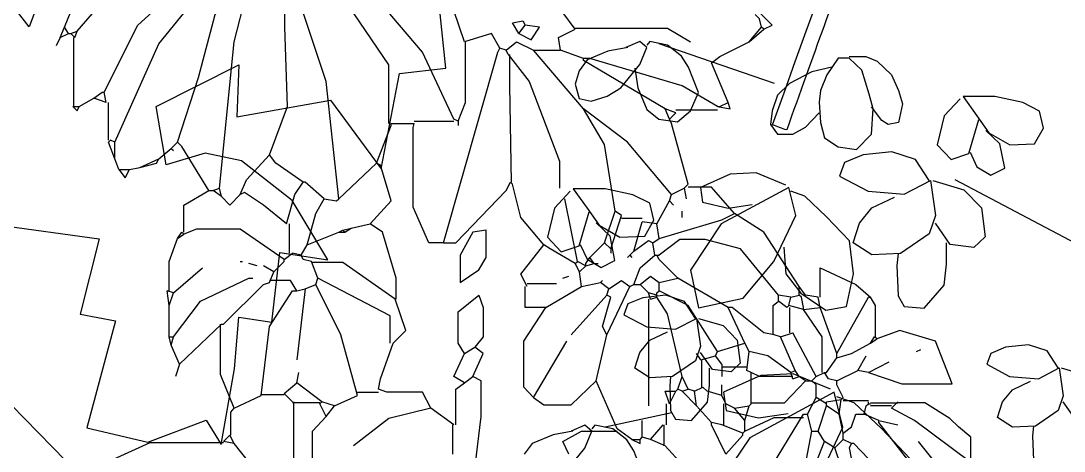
# Model space of a CAD drawing. Header units: metres. Extents: x 10 to 239, y 2 to 253.
# Drawn here: x 22.92 to 26.408, y 178.903 to 180.342 of the extents above; entities that cross this region are included whole.
import ezdxf

# ---------------------------------------------------------------- set-up
doc = ezdxf.new("R2010")
doc.units = ezdxf.units.M
doc.header["$MEASUREMENT"] = 0
doc.layers.add('1gris', color=254, linetype='Continuous')
doc.layers.add('1lianas', color=9, linetype='Continuous')
doc.layers.add('bloques ARBOLES', color=7, linetype='Continuous', true_color=0xb8d897)

# ---------------------------------------------------------------- blocks, each defined once
blk = doc.blocks.new('A$C3F3B40B0')
at = {"layer": 'bloques ARBOLES'}
for p, q in [((143.2, 1127.4), (116.7, 1122.5)), ((159.1, 1135.5), (140.5, 1127.4)), ((168.3, 1127.4), (159.1, 1135.5)), ((159.1, 1104.8), (168.3, 1127.4)), ((172.3, 1135.5), (168.3, 1130.6)), ((196.1, 1130.6), (172.3, 1135.5)), ((338.3, 1079.5), (184.7, 1132.6)), ((214.7, 1116.1), (196.1, 1130.6)), ((88.9, 1111.2), (78.3, 1096.7)), ((116.7, 1122.5), (88.9, 1111.2)), ((223.9, 1101.5), (214.7, 1116.1)), ((423, 1113.2), (408.1, 1091.2)), ((437.8, 1113.2), (423, 1113.2)), ((437.8, 1115.7), (460, 1115.7)), ((454.7, 1097.6), (437.8, 1113.2)), ((460, 1115.7), (474.8, 1109.3)), ((133.9, 1074), (159.1, 1104.8)), ((152.5, 1099.9), (156.4, 1074)), ((237.2, 1067.6), (223.9, 1101.5)), ((414.5, 1101.5), (388, 1095.1)), ((464.3, 1065.3), (454.7, 1097.6)), ((474.8, 1109.3), (493.9, 1091.2)), ((78.3, 1096.7), (73.1, 1078.9)), ((388, 1095.1), (358.4, 1079.5)), ((408.1, 1091.2), (399.7, 1070.5)), ((493.9, 1091.2), (503.4, 1070.5)), ((73.1, 1078.9), (78.3, 1059.5)), ((115.4, 1062.7), (133.9, 1074)), ((156.4, 1074), (168.3, 1045)), ((358.4, 1079.5), (342.5, 1064)), ((399.7, 1070.5), (397.6, 1055)), ((503.4, 1070.5), (508.7, 1052.4)), ((78.3, 1059.5), (94.2, 1056.3)), ((94.2, 1056.3), (115.4, 1062.7)), ((226.6, 1043.3), (237.2, 1067.6)), ((342.5, 1064), (335.1, 1043.3)), ((469.6, 1045.9), (464.3, 1065.3)), ((585.2, 1059.2), (564, 1036.6)), ((589.2, 1062.4), (607.7, 1036.6)), ((631.5, 1062.4), (589.2, 1062.4)), ((668.6, 1054.3), (631.5, 1062.4)), ((168.3, 1045), (184.2, 1032)), ((209.4, 1028.8), (226.6, 1043.3)), ((335.1, 1043.3), (333, 1025.2)), ((397.6, 1055), (399.7, 1027.8)), ((481.2, 1030.4), (467.4, 1048.5)), ((467.4, 1012.3), (469.6, 1045.9)), ((508.7, 1052.4), (503.4, 1027.8)), ((691.1, 1043), (668.6, 1054.3)), ((696.4, 1020.4), (691.1, 1043)), ((184.2, 1032), (209.4, 1028.8)), ((379.6, 1021.4), (397.6, 1040.8)), ((399.7, 1027.8), (405, 1007.1)), ((489.7, 1025.2), (481.2, 1030.4)), ((503.4, 1027.8), (489.7, 1025.2)), ((564, 1036.6), (554.8, 997.8)), ((597.1, 986.5), (610.4, 1031.7)), ((607.7, 1036.6), (623.6, 1013.9)), ((333, 1025.2), (342.5, 1012.3)), ((362.6, 1012.3), (379.6, 1021.4)), ((638.2, 999.4), (619.6, 1017.2)), ((623.6, 1013.9), (651.4, 997.8)), ((684.5, 999.4), (696.4, 1020.4)), ((342.5, 1012.3), (362.6, 1012.3)), ((405, 1007.1), (423, 995.5)), ((447.3, 991.6), (467.4, 1012.3)), ((423, 995.5), (447.3, 991.6)), ((494.5, 988.7), (456.4, 984.7)), ((525.9, 978.6), (494.5, 988.7)), ((554.8, 997.8), (573.3, 978.4)), ((573.3, 978.4), (597.1, 986.5)), ((598.5, 988.1), (607.7, 968.7)), ((644.8, 967.1), (638.2, 999.4)), ((651.4, 997.8), (684.5, 999.4)), ((431.6, 974.6), (425, 956.4)), ((456.4, 984.7), (431.6, 974.6)), ((544.1, 950.3), (525.9, 978.6)), ((279.3, 958.9), (239.6, 941.1)), ((313.8, 960.5), (279.3, 958.9)), ((353.5, 944.3), (313.8, 960.5)), ((607.7, 968.7), (626.2, 957.4)), ((626.2, 957.4), (644.8, 967.1)), ((425, 956.4), (463.1, 936.2)), ((511, 932.2), (545.8, 950.3)), ((545.8, 950.3), (552.4, 903.9)), ((549.1, 950.3), (590.4, 938.2)), ((817.9, 824.8), (578.6, 951.5)), ((66.4, 936.4), (45.3, 913.7)), ((70.4, 939.6), (88.9, 913.7)), ((112.8, 939.6), (70.4, 939.6)), ((149.8, 931.5), (112.8, 939.6)), ((172.3, 920.2), (149.8, 931.5)), ((239.6, 941.1), (242.3, 921.7)), ((357.4, 941.1), (267.4, 892.6)), ((366.7, 903.9), (357.4, 941.1)), ((378.6, 929.8), (360.1, 936.2)), ((463.1, 936.2), (511, 932.2)), ((590.4, 938.2), (613.6, 914)), ((177.6, 897.6), (172.3, 920.2)), ((242.3, 921.7), (276.7, 913.6)), ((276.7, 913.6), (308.5, 918.5)), ((407.7, 902.3), (378.6, 929.8)), ((468, 914), (497.8, 928.1)), ((45.3, 913.7), (36, 874.9)), ((78.3, 863.6), (91.6, 908.9)), ((88.9, 913.7), (104.8, 891.1)), ((337.6, 842.5), (366.7, 903.9)), ((451.5, 893.8), (468, 914)), ((552.4, 903.9), (544.1, 879.6)), ((613.6, 914), (618.6, 875.6)), ((119.4, 876.6), (100.8, 894.3)), ((104.8, 891.1), (132.6, 874.9)), ((165.7, 876.6), (177.6, 897.6)), ((267.4, 892.6), (226.4, 831.2)), ((438.2, 870), (407.7, 902.3)), ((443.2, 867.5), (451.5, 893.8)), ((572.2, 865.5), (552.4, 893.8)), ((36, 874.9), (54.5, 855.6)), ((126, 844.2), (119.4, 876.6)), ((132.6, 874.9), (165.7, 876.6)), ((544.1, 879.6), (506.1, 853.4)), ((618.6, 875.6), (603.7, 861.5)), ((54.5, 855.6), (78.3, 863.6)), ((79.7, 865.3), (88.9, 845.9)), ((350.8, 861.9), (353.5, 826.3)), ((443.5, 826.3), (438.2, 870)), ((468, 851.4), (443.2, 867.5)), ((567.3, 839.2), (567.3, 867.5)), ((603.7, 861.5), (572.2, 865.5)), ((506.1, 853.4), (468, 851.4)), ((502.8, 853.4), (501.1, 837.2)), ((88.9, 845.9), (107.5, 834.5)), ((107.5, 834.5), (126, 844.2)), ((296.6, 794), (337.6, 842.5)), ((501.1, 837.2), (502.8, 796.8)), ((564, 811), (567.3, 839.2)), ((226.4, 831.2), (237, 781.1)), ((353.5, 826.3), (373.3, 800.5)), ((434.2, 782.7), (443.5, 826.3)), ((537.5, 780.6), (564, 811)), ((163, 794.5), (143.2, 786.4)), ((193.5, 797.7), (163, 794.5)), ((218.6, 789.6), (193.5, 797.7)), ((237, 781.1), (296.6, 794)), ((373.3, 800.5), (406.4, 777.9)), ((502.8, 796.8), (511, 782.7)), ((143.2, 786.4), (137.9, 771.8)), ((233.2, 767), (218.6, 789.6)), ((406.4, 777.9), (434.2, 782.7)), ((511, 782.7), (537.5, 780.6)), ((137.9, 771.8), (168.3, 755.7)), ((206.7, 752.4), (234.5, 767)), ((234.5, 767), (239.8, 729.8)), ((237.2, 767), (270.2, 757.3)), ((168.3, 755.7), (206.7, 752.4)), ((270.2, 757.3), (288.8, 737.9)), ((159.1, 721.7), (172.3, 737.9)), ((172.3, 737.9), (196.1, 749.2)), ((288.8, 737.9), (292.7, 707.2)), ((239.8, 729.8), (233.2, 710.4)), ((645.8, 728.5), (626, 720.4)), ((676.3, 731.8), (645.8, 728.5)), ((701.4, 723.7), (676.3, 731.8)), ((716, 701.1), (701.4, 723.7)), ((152.5, 700.7), (159.1, 721.7)), ((233.2, 710.4), (202.7, 689.4)), ((255.7, 699.1), (239.8, 721.7)), ((626, 720.4), (620.7, 705.9)), ((172.3, 687.8), (152.5, 700.7)), ((251.7, 678.1), (251.7, 700.7)), ((280.8, 695.9), (255.7, 699.1)), ((292.7, 707.2), (280.8, 695.9)), ((620.7, 705.9), (651.1, 689.7)), ((689.5, 686.5), (717.3, 701.1)), ((717.3, 701.1), (722.6, 663.9)), ((719.9, 701.1), (753, 691.4)), ((202.7, 689.4), (172.3, 687.8)), ((200.1, 689.4), (198.8, 676.5)), ((320.2, 691), (270.6, 668.7)), ((363.2, 693), (320.2, 691)), ((412.8, 672.8), (363.2, 693)), ((651.1, 689.7), (689.5, 686.5)), ((655.1, 672), (678.9, 683.3)), ((198.8, 676.5), (200.1, 644.2)), ((249.1, 655.5), (251.7, 678.1)), ((270.6, 668.7), (273.9, 644.5)), ((417.8, 668.7), (305.3, 608.1)), ((429.4, 622.3), (417.8, 668.7)), ((641.9, 655.8), (655.1, 672)), ((227.9, 631.2), (249.1, 655.5)), ((444.3, 654.6), (421.1, 662.7)), ((480.7, 620.3), (444.3, 654.6)), ((635.2, 634.8), (641.9, 655.8)), ((722.6, 663.9), (716, 644.5)), ((738.5, 633.2), (722.6, 655.8)), ((201.7, 641.3), (112.8, 621.9)), ((200.1, 644.2), (206.7, 632.9)), ((273.9, 644.5), (316.9, 634.4)), ((316.9, 634.4), (356.6, 640.5)), ((716, 644.5), (685.5, 623.5)), ((206.7, 632.9), (227.9, 631.2)), ((655.1, 621.9), (635.2, 634.8)), ((43.7, 611.8), (15.9, 600.5)), ((70.1, 616.7), (43.7, 611.8)), ((86, 624.8), (67.5, 616.7)), ((95.3, 616.7), (86, 624.8)), ((86, 594.1), (95.3, 616.7)), ((99.3, 624.8), (95.3, 619.9)), ((123.1, 619.9), (99.3, 624.8)), ((141.6, 605.4), (123.1, 619.9)), ((393, 545.5), (429.4, 622.3)), ((518.7, 579.9), (480.7, 620.3)), ((685.5, 623.5), (655.1, 621.9)), ((682.9, 623.5), (681.6, 610.6)), ((15.9, 600.5), (5.3, 586)), ((150.9, 590.8), (141.6, 605.4)), ((305.3, 608.1), (254, 531.4)), ((681.6, 610.6), (682.9, 578.2)), ((60.9, 563.4), (86, 594.1)), ((164.1, 556.9), (150.9, 590.8))]:
    blk.add_line(p, q, dxfattribs=at)
blk = doc.blocks.new('A$C1A515F75')
at = {"linetype": 'Continuous'}
for points in [[(913.01, 927.69), (892.84, 977.19), (869.01, 1006.52)], [(902, 924.02), (856.17, 977.19), (801.17, 1004.69)], [(571.99, 847.02), (599.48, 905.69), (639.82, 953.35), (685.67, 984.52)], [(628.83, 843.35), (628.83, 894.68), (674.68, 962.52), (694.84, 973.52)], [(869.01, 826.85), (830.49, 913.02), (782.83, 971.69)], [(878.17, 870.85), (848.85, 929.52), (808.49, 966.19), (792.01, 975.35)], [(672.82, 777.35), (683.83, 880.02), (704, 940.52), (713.16, 964.35)], [(813.99, 826.85), (795.68, 883.69), (781, 938.68), (760.84, 964.35)], [(733.32, 815.85), (717.75, 858.02), (720.04, 927.69), (720.04, 958.85)], [(777.32, 786.52), (764.5, 914.85), (753.49, 957.02)], [(300.66, 925.85), (293.33, 929.52), (306.17, 942.35)], [(465.67, 925.85), (476.68, 940.52), (471.16, 944.19)], [(562.81, 914.85), (571.99, 942.35)], [(302.51, 927.69), (304.32, 935.02), (308.01, 938.68)], [(515.16, 922.19), (520.68, 931.35), (511.5, 933.19), (509.66, 929.52)], [(300.66, 925.85), (302.51, 927.69)], [(313.5, 914.85), (300.66, 925.85)], [(313.5, 914.85), (302.51, 927.69)], [(465.67, 926.77), (384.98, 926.77), (364.82, 914.85)], [(478.49, 907.52), (480.34, 918.52), (465.67, 925.85)], [(515.16, 922.19), (504.17, 916.69), (496.85, 927.69), (509.66, 929.52)], [(515.16, 922.19), (509.66, 929.52)], [(903.83, 918.52), (902, 924.02)], [(907.49, 922.19), (902, 924.02)], [(909.35, 922.19), (913.01, 927.69)], [(916.67, 918.52), (913.01, 927.69)], [(331.83, 861.69), (346.5, 896.52), (339.18, 902.02), (313.5, 914.85)], [(526.17, 907.52), (517.01, 914.85), (502.32, 907.52)], [(531.66, 909.35), (538.99, 922.19), (562.81, 914.85)], [(568.33, 845.19), (561.91, 861.69), (561.91, 914.85)], [(903.83, 918.52), (907.49, 922.19)], [(904.76, 858.02), (904.76, 918.52)], [(909.35, 922.19), (907.49, 922.19)], [(916.67, 918.52), (909.35, 922.19)], [(916.67, 918.52), (920.33, 911.19)], [(458.32, 856.19), (502.32, 907.52)], [(458.32, 900.19), (478.49, 907.52)], [(502.32, 907.52), (478.49, 907.52)], [(524.34, 903.85), (526.17, 907.52)], [(526.17, 907.52), (531.66, 909.35)], [(581.17, 738.86), (533.49, 905.69), (531.66, 909.35)], [(340.99, 858.02), (372.16, 876.36), (452.83, 900.19), (458.32, 900.19)], [(386.84, 856.19), (458.32, 898.35), (458.32, 900.19)], [(524.34, 903.85), (506, 880.02), (479.42, 810.35), (479.42, 786.52)], [(521.58, 792.02), (522.97, 876.36), (522.97, 903.85)], [(876.34, 861.69), (878.17, 870.85)], [(887.33, 865.35), (880, 870.85), (878.17, 870.85)], [(340.99, 858.02), (330, 856.19), (331.83, 861.69)], [(339.18, 858.02), (331.83, 861.69)], [(874.48, 828.69), (874.48, 861.69)], [(876.34, 861.69), (887.33, 865.35)], [(900.17, 858.02), (887.33, 865.35)], [(340.99, 858.02), (339.18, 858.02)], [(377.66, 855.27), (340.99, 855.27)], [(377.66, 852.52), (386.84, 856.19)], [(383.17, 847.02), (377.66, 852.52)], [(381.32, 781.02), (419.84, 826.85), (458.32, 856.19)], [(383.17, 847.02), (386.84, 856.19)], [(430.83, 766.35), (440.01, 825.02), (458.32, 856.19)], [(905.66, 858.02), (900.17, 858.02)], [(905.66, 858.02), (902, 854.35), (900.17, 858.02)], [(366.67, 790.19), (381.32, 843.35), (383.17, 847.02)], [(568.33, 845.19), (571.99, 847.02)], [(568.33, 845.19), (568.33, 841.52)], [(606.83, 845.19), (571.99, 845.19)], [(581.17, 738.86), (594.01, 738.86), (607.74, 770.02), (607.74, 839.69), (606.83, 843.35)], [(627, 843.35), (606.83, 843.35)], [(639.82, 808.52), (627, 841.52), (627, 843.35)], [(786.5, 784.69), (810.32, 823.19), (813.99, 826.85)], [(819.5, 821.35), (813.99, 826.85)], [(869.01, 812.19), (874.48, 826.85), (872.68, 828.69)], [(869.01, 826.85), (872.68, 828.69)], [(869.01, 812.19), (869.01, 826.85)], [(704, 792.02), (727.83, 808.52), (733.32, 815.85)], [(759.01, 781.02), (753.49, 793.85), (733.32, 815.85)], [(819.5, 821.35), (817.65, 819.52)], [(830.49, 812.19), (819.5, 821.35)], [(645.33, 755.35), (627, 775.52), (636.15, 806.69), (639.82, 808.52)], [(672.82, 777.35), (639.82, 808.52)], [(846.99, 804.85), (830.49, 812.19)], [(846.99, 804.85), (832.34, 808.52), (830.49, 812.19)], [(856.17, 803.02), (846.99, 804.85)], [(865.33, 803.02), (869.01, 812.19)], [(865.33, 803.02), (856.17, 803.02)], [(865.33, 803.02), (859.84, 795.69), (856.17, 803.02)], [(326.34, 764.52), (346.5, 787.44), (366.67, 787.44)], [(370.33, 786.52), (366.67, 790.19)], [(370.33, 786.52), (368.5, 777.35)], [(381.32, 781.02), (370.33, 786.52)], [(493.16, 737.02), (513.33, 760.85), (520.68, 790.19), (522.48, 792.02)], [(581.17, 738.86), (570.16, 738.86), (526.17, 784.69), (522.48, 792.02)], [(685.67, 777.35), (702.17, 792.02), (704, 792.02)], [(718.67, 755.35), (711.35, 781.02), (704, 792.02)], [(775.51, 779.19), (777.32, 786.52)], [(782.83, 784.69), (777.32, 786.52)], [(383.17, 775.52), (381.32, 781.02)], [(463.84, 722.35), (474.83, 777.35)], [(685.67, 777.35), (674.68, 775.52), (672.82, 777.35)], [(700.31, 737.02), (692.99, 764.52), (685.67, 777.35)], [(718.67, 755.35), (738.84, 771.85), (755.34, 782.85), (759.01, 781.02)], [(775.51, 779.19), (768.16, 771.85), (759.01, 781.02)], [(775.51, 779.19), (782.83, 784.69)], [(786.5, 784.69), (782.83, 784.69)], [(808.49, 748.02), (808.49, 771.85), (786.5, 784.69)], [(383.17, 775.52), (379.51, 771.85)], [(394.16, 755.35), (383.17, 775.52)], [(269.5, 700.35), (300.66, 748.02), (326.34, 764.52)], [(392.33, 742.52), (337.33, 759.02), (326.34, 764.52)], [(372.16, 760.85), (372.16, 766.35)], [(407, 759.94), (425.31, 759.94)], [(425.31, 762.69), (430.83, 766.35)], [(434.49, 733.35), (425.31, 762.69)], [(440.01, 738.86), (430.83, 766.35)], [(392.33, 742.52), (394.16, 755.35)], [(394.16, 755.35), (407, 757.18)], [(414.33, 731.52), (407, 757.18)], [(566.5, 704.02), (550, 715.02), (543.58, 726.02), (543.58, 749.85), (555.49, 748.02), (566.5, 727.85), (566.5, 704.02)], [(622.41, 689.35), (622.41, 707.69), (634.35, 748.02), (645.33, 755.35)], [(661.84, 751.69), (645.33, 755.35)], [(667.33, 748.02), (661.84, 751.69)], [(669.16, 749.85), (661.84, 751.69)], [(667.33, 748.02), (669.16, 749.85)], [(672.82, 748.02), (669.16, 749.85)], [(715.91, 729.69), (715.91, 755.35)], [(720.5, 724.19), (759.01, 750.77), (797.48, 750.77), (808.49, 746.19)], [(287.82, 693.02), (320.82, 733.35), (352, 741.6), (373.99, 741.6), (392.33, 727.85)], [(397.82, 738.86), (392.33, 742.52)], [(414.33, 731.52), (401.48, 740.69), (397.82, 738.86)], [(672.82, 748.02), (667.33, 748.02)], [(700.31, 737.02), (672.82, 748.02)], [(808.49, 746.19), (810.32, 748.02)], [(813.99, 742.52), (808.49, 746.19)], [(813.99, 742.52), (810.32, 748.02)], [(821.33, 696.69), (821.33, 722.35), (813.99, 742.52)], [(395.99, 727.85), (397.82, 738.86)], [(417.99, 727.85), (414.33, 731.52)], [(434.49, 733.35), (440.01, 738.86)], [(434.49, 733.35), (434.49, 729.69)], [(452.83, 726.02), (440.01, 738.86)], [(465.67, 720.52), (487.67, 733.35), (493.16, 737.02)], [(507.83, 700.35), (513.33, 711.35), (493.16, 737.02)], [(705.83, 727.85), (700.31, 737.02)], [(375.83, 707.69), (392.33, 724.19), (394.16, 727.85)], [(394.16, 727.85), (392.33, 727.85)], [(395.99, 727.85), (394.16, 727.85)], [(414.33, 702.19), (408.83, 716.85), (395.99, 727.85)], [(417.99, 727.85), (416.18, 726.02)], [(417.99, 727.85), (419.84, 726.02)], [(449.17, 720.52), (452.83, 726.02)], [(456.51, 720.52), (452.83, 726.02)], [(456.51, 718.69), (463.84, 722.35)], [(465.67, 720.52), (463.84, 722.35)], [(691.16, 707.69), (696.65, 722.35)], [(696.65, 722.35), (704, 724.19), (705.83, 727.85)], [(705.83, 727.85), (713.16, 729.69)], [(720.5, 724.19), (713.16, 729.69)], [(729.66, 713.19), (720.5, 722.35), (720.5, 724.19)], [(759.01, 722.35), (757.15, 722.35)], [(251.17, 691.19), (251.17, 716.85), (219.99, 702.19), (207.15, 691.19)], [(449.17, 720.52), (445.5, 720.52)], [(456.51, 718.69), (449.17, 720.52)], [(456.51, 718.69), (456.51, 720.52)], [(461.98, 713.19), (456.51, 718.69)], [(460.18, 700.35), (461.98, 713.19)], [(461.98, 713.19), (465.67, 720.52)], [(623.34, 689.35), (669.16, 721.44), (696.65, 721.44)], [(729.66, 713.19), (738.84, 718.69)], [(733.32, 704.02), (729.66, 713.19)], [(744.33, 718.69), (751.68, 720.52)], [(817.65, 694.86), (792.01, 716.85)], [(331.83, 682.02), (375.83, 707.69)], [(392.33, 704.02), (375.83, 707.69)], [(408.83, 702.19), (399.68, 709.52), (392.33, 704.02)], [(392.33, 696.69), (392.33, 704.02)], [(436.35, 698.52), (425.31, 705.85), (417.99, 700.35)], [(436.35, 698.52), (443.67, 704.02)], [(443.67, 704.02), (441.82, 705.85)], [(460.18, 700.35), (443.67, 704.02)], [(476.68, 707.69), (471.16, 709.52)], [(627.9, 650.85), (627.9, 674.69), (691.16, 707.69)], [(692.99, 702.19), (691.16, 707.69)], [(709.49, 696.69), (715.01, 705.85), (733.32, 705.85)], [(773.65, 667.35), (738.84, 702.19), (733.32, 704.02)], [(817.65, 656.35), (793.82, 687.52), (751.68, 707.69), (747.99, 707.69)], [(253, 691.19), (263.99, 693.02), (269.5, 700.35)], [(269.5, 693.02), (269.5, 700.35)], [(340.99, 643.52), (366.67, 683.85), (392.33, 696.69)], [(394.16, 694.86), (392.33, 696.69)], [(394.16, 693.02), (401.48, 694.86)], [(394.16, 693.02), (394.16, 694.86)], [(399.68, 689.35), (401.48, 694.86)], [(401.48, 694.86), (408.83, 702.19)], [(414.33, 702.19), (408.83, 702.19)], [(417.99, 700.35), (414.33, 702.19)], [(438.16, 658.19), (417.99, 700.35)], [(438.16, 693.02), (436.35, 698.52)], [(491.33, 682.02), (460.18, 700.35)], [(507.83, 703.1), (482.15, 703.1)], [(491.33, 682.02), (509.66, 682.02), (509.66, 700.35)], [(656.32, 605.02), (670.99, 658.19), (692.99, 702.19)], [(702.17, 698.52), (692.99, 702.19)], [(709.49, 696.69), (702.17, 698.52)], [(702.17, 698.52), (709.49, 636.19)], [(740.67, 605.02), (733.32, 665.52), (713.16, 696.69), (709.49, 696.69)], [(817.65, 694.86), (823.17, 696.69)], [(821.33, 683.85), (817.65, 694.86)], [(821.33, 683.85), (823.17, 696.69)], [(202.59, 656.35), (202.59, 683.85), (207.15, 691.19)], [(236.5, 641.69), (209.01, 691.19), (207.15, 691.19)], [(251.17, 682.02), (253, 691.19)], [(265.84, 682.02), (267.65, 691.19), (269.5, 693.02)], [(276.83, 691.19), (269.5, 693.02)], [(276.83, 691.19), (287.82, 693.02)], [(278.68, 683.85), (276.83, 691.19)], [(280.49, 682.02), (287.82, 687.52)], [(287.82, 687.52), (287.82, 693.02)], [(292.4, 658.19), (292.4, 683.85), (287.82, 687.52)], [(372.16, 621.52), (384.98, 676.52), (394.16, 691.19)], [(394.16, 691.19), (394.16, 693.02)], [(399.68, 689.35), (394.16, 691.19)], [(401.48, 689.35), (401.48, 595.85)], [(438.16, 658.19), (441.82, 665.52), (434.49, 691.19), (438.16, 693.02)], [(438.16, 693.02), (469.33, 658.19)], [(562.81, 641.69), (568.33, 650.85), (568.33, 678.35), (550, 693.02), (546.33, 682.02), (546.33, 656.35), (553.66, 647.19)], [(625.17, 650.85), (614.18, 661.85), (623.34, 689.35)], [(236.5, 641.69), (251.17, 682.02)], [(249.34, 625.19), (249.34, 656.35), (265.84, 680.19)], [(265.84, 680.19), (251.17, 682.02)], [(265.84, 680.19), (278.68, 683.85)], [(265.84, 680.19), (265.84, 682.02)], [(277.76, 660.02), (277.76, 682.02)], [(280.49, 682.02), (278.68, 683.85)], [(291.5, 658.19), (300.66, 660.02), (328.17, 682.02), (331.83, 682.02)], [(317.16, 650.85), (331.83, 682.02)], [(502.32, 603.19), (510.57, 612.35), (510.57, 652.69), (491.33, 682.02)], [(821.33, 656.35), (821.33, 683.85)], [(764.5, 594.02), (776.41, 623.35), (776.41, 667.35)], [(812.18, 632.52), (775.51, 667.35), (773.65, 667.35)], [(209.01, 625.19), (179.66, 615.1), (135.67, 615.1), (150.32, 652.69), (181.52, 661.85), (201.68, 654.52)], [(254.83, 621.52), (275, 660.02)], [(286.01, 656.35), (275, 660.02)], [(286.01, 656.35), (291.5, 658.19)], [(447.34, 617.85), (438.16, 658.19)], [(201.68, 654.52), (203.49, 656.35)], [(207.15, 650.85), (201.68, 654.52)], [(207.15, 650.85), (203.49, 656.35)], [(236.5, 638.02), (223.65, 641.69), (207.15, 650.85)], [(273.17, 627.02), (286.01, 656.35)], [(313.5, 643.52), (317.16, 650.85)], [(340.99, 643.52), (317.16, 650.85)], [(502.32, 603.19), (472.99, 652.69)], [(638.01, 610.52), (636.15, 619.68), (625.17, 650.85)], [(812.18, 632.52), (819.5, 649.02)], [(819.5, 649.02), (817.65, 656.35)], [(821.33, 656.35), (817.65, 656.35)], [(819.5, 649.02), (821.33, 656.35)], [(166.82, 643.52), (163.16, 645.35)], [(218.16, 627.02), (210.84, 639.85)], [(236.5, 638.02), (236.5, 641.69)], [(276.83, 625.19), (296.99, 639.85), (313.5, 643.52)], [(315.33, 627.02), (313.5, 643.52)], [(337.33, 632.52), (342.84, 639.85)], [(342.84, 639.85), (340.99, 643.52)], [(355.66, 636.19), (342.84, 639.85)], [(355.66, 636.19), (359.35, 641.69)], [(555.49, 621.52), (546.33, 641.69), (553.66, 647.19)], [(562.81, 641.69), (553.66, 647.19)], [(562.81, 616.02), (571.99, 621.52), (562.81, 641.69)], [(209.01, 625.19), (190.67, 634.35)], [(245.68, 625.19), (236.5, 638.02)], [(337.33, 632.52), (337.33, 621.52)], [(354.76, 612.35), (354.76, 636.19)], [(812.18, 632.52), (815.84, 621.52)], [(209.01, 625.19), (218.16, 627.02)], [(236.5, 617.85), (218.16, 627.02)], [(236.5, 617.85), (243.82, 619.68), (247.48, 625.19)], [(247.48, 625.19), (245.68, 625.19)], [(254.83, 621.52), (247.48, 625.19)], [(258.49, 617.85), (254.83, 621.52)], [(263.99, 617.85), (269.5, 621.52)], [(269.5, 621.52), (273.17, 627.02)], [(275, 619.68), (269.5, 621.52)], [(276.83, 625.19), (273.17, 627.02)], [(275, 621.52), (304.32, 621.52), (311.67, 625.19)], [(275, 619.68), (276.83, 625.19)], [(311.67, 625.19), (315.33, 627.02)], [(311.67, 597.69), (311.67, 625.19)], [(315.33, 629.77), (337.33, 629.77)], [(366.67, 610.52), (372.16, 621.52)], [(375.83, 610.52), (372.16, 621.52)], [(555.49, 526.18), (548.17, 586.69), (548.17, 617.85), (555.49, 621.52)], [(562.81, 616.02), (555.49, 621.52)], [(709.49, 616.02), (707.66, 625.19)], [(231, 603.19), (236.5, 614.19), (236.5, 617.85)], [(254.83, 603.19), (254.83, 614.19), (258.49, 617.85)], [(263.99, 617.85), (258.49, 617.85)], [(311.67, 598.6), (282.35, 598.6), (263.99, 617.85)], [(337.33, 605.02), (337.33, 614.19)], [(337.33, 605.02), (350.17, 608.69), (353.83, 612.35)], [(361.15, 608.69), (353.83, 612.35)], [(429, 575.69), (447.34, 617.85)], [(502.32, 603.19), (493.16, 596.77), (469.33, 596.77), (447.34, 617.85)], [(570.16, 579.35), (570.16, 610.52), (562.81, 616.02)], [(687.5, 599.52), (709.49, 616.02)], [(720.5, 606.86), (709.49, 616.02)], [(232.83, 601.36), (231, 603.19)], [(245.68, 597.69), (254.83, 603.19)], [(262.18, 588.52), (254.83, 603.19)], [(333.66, 597.69), (337.33, 605.02)], [(359.35, 595.85), (372.16, 608.69)], [(359.35, 595.85), (361.15, 608.69)], [(361.15, 608.69), (366.67, 610.52)], [(372.16, 608.69), (366.67, 610.52)], [(372.16, 608.69), (375.83, 610.52)], [(377.66, 608.69), (375.83, 610.52)], [(383.17, 597.69), (386.84, 608.69), (377.66, 608.69)], [(383.17, 597.69), (377.66, 608.69)], [(592.16, 594.02), (599.48, 607.77), (630.66, 607.77), (638.01, 610.52)], [(656.32, 607.77), (638.01, 607.77)], [(676.49, 595.85), (656.32, 605.02)], [(713.16, 599.52), (720.5, 606.86)], [(740.67, 605.94), (720.5, 605.94)], [(764.5, 594.02), (740.67, 605.02)], [(119.16, 546.35), (168.67, 583.02), (188.84, 594.02)], [(137.5, 584.85), (159.49, 598.6), (183.32, 598.6)], [(188.84, 594.02), (183.32, 599.52)], [(207.15, 598.6), (183.32, 598.6)], [(188.84, 595.85), (207.15, 595.85)], [(209.01, 597.69), (207.15, 597.69)], [(209.01, 600.44), (231, 600.44)], [(209.01, 597.69), (209.01, 599.52)], [(212.67, 588.52), (210.84, 595.85), (209.01, 597.69)], [(234.67, 588.52), (232.83, 601.36)], [(245.68, 599.52), (232.83, 601.36)], [(234.67, 588.52), (245.68, 595.85)], [(245.68, 597.69), (245.68, 599.52)], [(245.68, 595.85), (245.68, 597.69)], [(253, 573.85), (245.68, 595.85)], [(313.5, 595.85), (311.67, 597.69)], [(317.16, 583.02), (313.5, 595.85)], [(326.34, 594.02), (313.5, 595.85)], [(317.16, 583.02), (326.34, 594.02)], [(326.34, 594.02), (333.66, 597.69)], [(335.5, 579.35), (335.5, 597.69)], [(346.5, 581.19), (359.35, 595.85)], [(385.91, 579.35), (385.91, 597.69)], [(571.99, 579.35), (592.16, 594.02)], [(592.16, 594.02), (628.83, 584.85), (659.98, 561.02)], [(676.49, 595.85), (687.5, 599.52)], [(683.83, 586.69), (676.49, 595.85)], [(683.83, 586.69), (689.33, 597.69)], [(689.33, 597.69), (687.5, 599.52)], [(689.33, 598.6), (713.16, 598.6)], [(712.25, 522.52), (712.25, 599.52)], [(767.26, 570.19), (767.26, 590.35), (764.5, 594.02)], [(130.15, 577.52), (137.5, 584.85)], [(130.15, 577.52), (137.5, 584.85)], [(199.83, 583.02), (212.67, 588.52)], [(231, 572.02), (223.65, 577.52), (219.99, 588.52), (212.67, 588.52)], [(231, 572.02), (234.67, 588.52)], [(258.49, 573.85), (262.18, 588.52)], [(265.84, 588.52), (262.18, 588.52)], [(344.65, 473.02), (296.99, 537.19), (265.84, 588.52)], [(317.16, 573.85), (291.5, 585.77), (265.84, 585.77)], [(695.75, 520.69), (695.75, 573.85), (683.83, 586.69)], [(119.16, 548.19), (119.16, 568.35), (130.15, 577.52)], [(137.5, 471.19), (161.35, 531.69), (199.83, 581.19), (199.83, 583.02)], [(199.83, 583.02), (183.32, 579.35)], [(317.16, 573.85), (317.16, 583.02)], [(319.02, 572.02), (337.33, 579.35)], [(333.66, 553.69), (346.5, 579.35), (346.5, 581.19)], [(337.33, 579.35), (346.5, 581.19)], [(387.76, 561.02), (387.76, 579.35)], [(399.68, 566.52), (388.67, 579.35)], [(407, 568.35), (407, 583.02)], [(416.18, 566.52), (429, 575.69)], [(572.92, 553.69), (572.92, 579.35)], [(223.65, 562.85), (231, 566.52)], [(231, 566.52), (231, 572.02)], [(238.33, 559.19), (231, 566.52)], [(247.48, 564.69), (253, 573.85)], [(258.49, 573.85), (253, 573.85)], [(304.32, 473.02), (267.65, 526.18), (258.49, 573.85)], [(319.02, 572.02), (317.16, 573.85)], [(333.66, 553.69), (319.02, 570.19), (319.02, 572.02)], [(386.84, 561.02), (399.68, 566.52)], [(399.68, 566.52), (407, 568.35)], [(408.83, 566.52), (407, 568.35)], [(416.18, 566.52), (408.83, 566.52)], [(416.18, 566.52), (408.83, 562.85), (408.83, 566.52)], [(471.16, 553.69), (476.68, 564.69), (460.18, 573.85), (429, 573.85)], [(764.5, 562.85), (768.16, 570.19)], [(773.65, 564.69), (768.16, 570.19)], [(135.67, 528.02), (165.01, 564.69)], [(163.16, 478.52), (183.32, 522.52), (221.85, 562.85), (223.65, 562.85)], [(206.25, 394.18), (206.25, 460.19), (223.65, 550.02), (225.51, 559.19), (223.65, 562.85)], [(243.82, 430.85), (232.83, 482.18), (232.83, 542.69), (238.33, 559.19)], [(238.33, 559.19), (247.48, 564.69)], [(286.01, 403.35), (254.83, 517.02), (254.83, 546.35), (247.48, 564.69)], [(350.17, 520.69), (386.84, 561.02)], [(749.83, 544.52), (764.5, 562.85)], [(764.5, 562.85), (773.65, 564.69)], [(876.34, 546.35), (837.81, 563.77), (773.65, 563.77)]]:
    blk.add_lwpolyline(points, dxfattribs=at)
blk = doc.blocks.new('arbolote')
at = {"layer": 'bloques ARBOLES'}
for p, q in [((2.7933, 3.5555), (2.776, 3.7203)), ((1.9162, 3.4399), (2.1667, 3.5656)), ((2.1667, 3.5656), (2.1606, 3.4087)), ((2.5977, 3.251), (2.6525, 3.5393)), ((2.6525, 3.5393), (2.7933, 3.5555)), ((2.1606, 3.4087), (2.4437, 3.459)), ((2.4437, 3.459), (2.5977, 3.251)), ((1.9464, 3.2631), (1.9162, 3.4399)), ((2.0648, 3.2982), (1.9464, 3.2631)), ((2.1745, 3.2751), (2.0648, 3.2982)), ((2.3279, 3.1549), (2.1745, 3.2751)), ((2.4354, 2.9747), (2.3279, 3.1549)), ((1.4226, 3.0834), (1.7436, 3.0389)), ((1.7436, 3.0389), (1.6859, 2.8107)), ((2.2665, 2.7865), (2.2909, 2.9976)), ((2.2909, 2.9976), (2.4354, 2.9747)), ((1.6859, 2.8107), (1.7928, 2.7908)), ((1.7928, 2.7908), (1.7062, 2.4664)), ((2.1532, 2.6455), (2.1662, 2.8018)), ((2.1662, 2.8018), (2.2665, 2.7865)), ((2.1133, 2.4157), (2.1532, 2.6455)), ((1.7062, 2.4664), (1.8908, 2.4232)), ((1.8908, 2.4232), (2.0676, 2.4892)), ((2.0676, 2.4892), (2.1133, 2.4157)), ((2.1133, 2.4157), (2.1133, 2.4157))]:
    blk.add_line(p, q, dxfattribs=at)
blk.add_lwpolyline([(1.5329, 4.1142), (1.4657, 3.9403), (1.6125, 3.8973), (1.5318, 3.6809), (1.4247, 3.8182), (1.3212, 3.7471), (1.2025, 3.7082), (1.2254, 3.8527), (1.0893, 3.9058)], dxfattribs=at)

msp = doc.modelspace()

# ---------------------------------------------------------------- linework, layer by layer
at = {"layer": '1gris'}
msp.add_line((24.71514, 177.19815), (14.88692, 187.19815), dxfattribs=at)
at = {"layer": '1lianas'}
msp.add_open_spline([(35.68674, 174.95662), (35.61323, 174.98237), (35.53923, 175.01292), (35.208, 175.17212), (34.96135, 175.35298), (34.61588, 175.82929), (34.54344, 176.13114), (34.45626, 176.5626), (34.42871, 176.71685), (34.36336, 176.88671), (34.33448, 176.93143), (34.27599, 176.97561), (34.24617, 176.98446), (34.15846, 176.98385), (34.10316, 176.97297), (33.89465, 176.91056), (33.70804, 176.82602), (33.28502, 176.67927), (33.04752, 176.61691), (32.21464, 176.62705), (31.58512, 177.01061), (30.87451, 177.67455), (30.69018, 177.88368), (30.38, 178.29258), (30.25089, 178.49269), (30.02256, 178.85451), (29.92423, 179.01482), (29.64717, 179.37599), (29.52095, 179.36821), (29.22826, 179.26009), (29.1021, 179.19335), (28.8125, 179.13269), (28.65086, 179.13926), (28.30136, 179.28818), (28.11378, 179.42897), (27.49365, 180.1391), (26.99958, 181.0199), (26.60283, 181.70848), (26.53613, 181.82824), (26.44984, 181.93805), (26.42261, 181.96089), (26.38739, 181.97532), (26.37745, 181.97573), (26.33987, 181.95866), (26.31322, 181.93755), (26.25063, 181.85972), (26.21477, 181.80378), (26.06309, 181.52235), (25.91823, 181.17288), (25.64707, 180.44131), (25.56802, 180.22276), (25.48072, 179.97736), (25.46502, 179.98294), (25.44931, 179.98853), (25.43361, 179.99411), (26.26605, 182.33405), (26.43553, 182.14654), (28.00776, 179.28944), (29.0394, 179.07598), (29.72368, 179.72636), (30.5156, 177.8544), (32.81607, 176.13847), (34.63977, 177.6237), (34.41828, 175.73345), (35.34523, 175.13106), (35.69493, 175.00677)], degree=3, knots=[0, 0, 0, 0, 0.1314288, 0.1314288, 0.59485, 0.59485, 1.0813163, 1.0813163, 1.400356, 1.400356, 1.5915712, 1.5915712, 1.7473167, 1.7473167, 1.9030621, 1.9030621, 2.259008, 2.259008, 2.6149538, 2.6149538, 3.4372464, 3.4372464, 3.7765557, 3.7765557, 4.115865, 4.115865, 4.4668949, 4.4668949, 5.2149249, 5.2149249, 5.683946, 5.683946, 6.152967, 6.152967, 6.6219881, 6.6219881, 7.5709751, 7.5709751, 7.8077811, 7.8077811, 7.9339353, 7.9339353, 8.038744, 8.038744, 8.1435527, 8.1435527, 8.2483615, 8.2483615, 8.5391665, 8.5391665, 8.6441049, 8.6441049, 8.6441049, 9.6441049, 9.6441049, 9.6441049, 10.6441049, 11.6441049, 12.6441049, 13.6441049, 14.6441049, 15.6441049, 16.6441049, 17.6441049, 18.2829558, 18.2829558, 18.2829558, 18.2829558], dxfattribs=at)

# ---------------------------------------------------------------- block references
at = {"xscale": 1.104233309032171, "yscale": 1.104233309032171, "zscale": 1.104233309032171}
msp.add_blockref('arbolote', (21.2568, 176.25776), dxfattribs=at)
at = {"layer": 'bloques ARBOLES', "xscale": -0.003817786921168503, "yscale": 0.003817786921168503, "zscale": 0.003817786921168503}
msp.add_blockref('A$C1A515F75', (26.55164, 176.77958, 1.25377), dxfattribs=at)
at = {"layer": 'bloques ARBOLES', "color": 2, "xscale": 0.0025121894011627, "yscale": 0.0025121894011627, "zscale": 0.0025121894011627}
msp.add_blockref('A$C3F3B40B0', (24.59008, 177.42052), dxfattribs=at)

doc.saveas('drawing.dxf')
